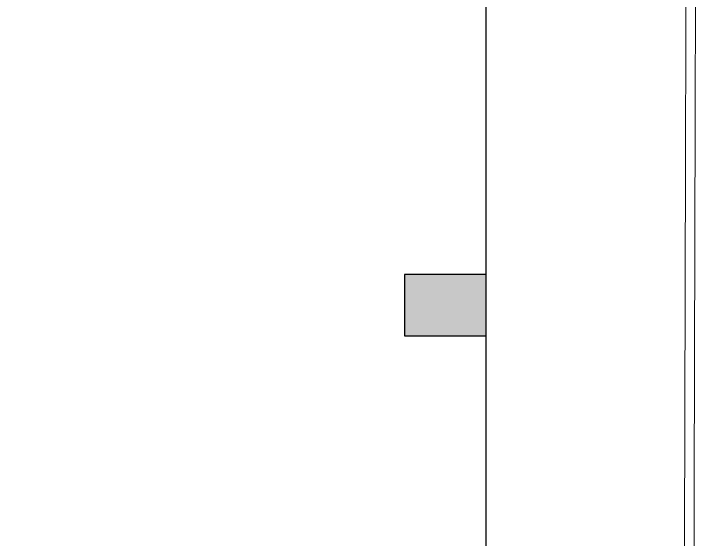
# Model space of a CAD drawing. Header units: metres. Extents: x -598 to 357, y -242 to 574.
# Drawn here: x -149.61 to -139.58, y 296.38 to 304.08 of the extents above; entities that cross this region are included whole.
import ezdxf

# ---------------------------------------------------------------- set-up
doc = ezdxf.new("R2010")
doc.units = ezdxf.units.M
doc.layers.add('APTOS_SPZ_MCH_N2 MUNI$0$DUCTOS', color=1, linetype='Continuous')
doc.layers.add('Muro Mamspoteria', color=5, linetype='Continuous', lineweight=9)

msp = doc.modelspace()

# ---------------------------------------------------------------- hatches: boundary and pattern name
at = {"true_color": 0x939598}
h = msp.add_hatch(color=252, dxfattribs=at)
h.dxf.hatch_style = 1
h.paths.add_polyline_path([(-142.679, 300.261), (-143.879, 300.261), (-143.879, 299.361), (-142.679, 299.361)])

# ---------------------------------------------------------------- linework, layer by layer
at = {"color": 6}
msp.add_lwpolyline([(-142.679, 300.261), (-143.879, 300.261), (-143.879, 299.361), (-142.679, 299.361)], dxfattribs=at)
at = {"layer": 'APTOS_SPZ_MCH_N2 MUNI$0$DUCTOS'}
msp.add_lwpolyline([(-146.336, 277.307), (-142.679, 277.307), (-142.681, 283.733), (-142.185, 283.734), (-142.183, 289.421), (-142.679, 289.421), (-142.679, 291.871), (-143.079, 291.871), (-143.079, 293.721), (-142.679, 293.721), (-142.679, 308.682), (-143.879, 308.682), (-143.879, 308.432), (-149.439, 308.432), (-149.439, 308.822), (-157.279, 308.822), (-157.279, 276.459), (-146.336, 276.459), (-146.336, 277.307)], dxfattribs=at)
at = {"layer": 'Muro Mamspoteria', "lineweight": 0}
msp.add_line((-142.679, 303.797), (-142.679, 293.721), dxfattribs=at)
msp.add_lwpolyline([(-139.688, 273.7), (-139.579, 315.231), (-146.74, 315.189), (-149.427, 315.197), (-149.66, 315.216), (-150.011, 315.223), (-154.757, 315.228), (-157.518, 315.237), (-159.574, 315.231), (-159.649, 273.709), (-139.688, 273.7)], dxfattribs=at)
msp.add_lwpolyline([(-139.828, 273.84), (-139.72, 315.09), (-146.74, 315.049), (-149.433, 315.057), (-149.667, 315.076), (-150.012, 315.083), (-154.758, 315.088), (-157.518, 315.097), (-159.434, 315.091), (-159.508, 273.849)], close=True, dxfattribs=at)

doc.saveas('drawing.dxf')
